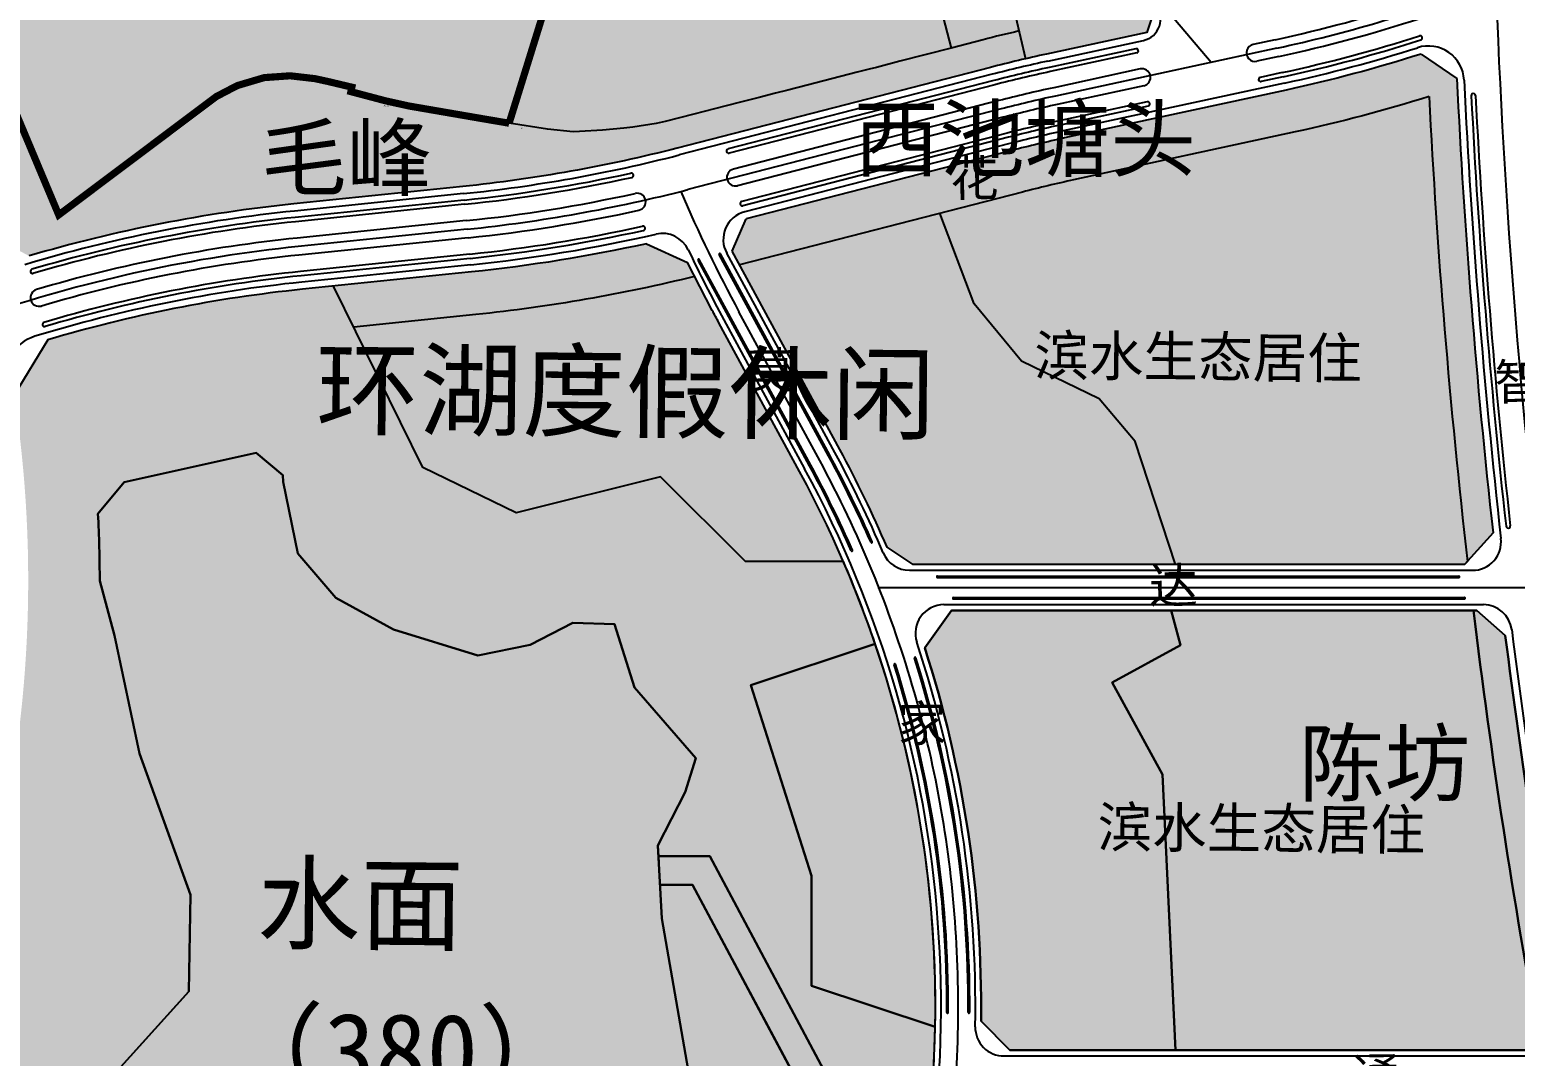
# Model space of a CAD drawing. Extents: x 2442 to 11417, y 1140 to 9206.
# Drawn here: x 3001 to 4040, y 5862 to 6580 of the extents above; entities that cross this region are included whole.
import ezdxf
from ezdxf.enums import TextEntityAlignment as Align

# ---------------------------------------------------------------- set-up
doc = ezdxf.new("R2010")
doc.units = 0
doc.header["$LTSCALE"] = 1000
doc.header["$MEASUREMENT"] = 0
doc.linetypes.add('ACAD_ISO04W100', pattern=[30.5, 24, -3, 0.5, -3])
doc.linetypes.add('DASHDOT', pattern=[25.4, 12.7, -6.35, 0, -6.35])
for name, color, linetype in [('DIM2', 5, 'Continuous'), ('FGX', 212, 'Continuous'), ('RD-中线', 7, 'DASHDOT'), ('RD-侧石线', 5, 'Continuous'), ('RD-红线', 1, 'Continuous'), ('RD-绿线', 3, 'Continuous'), ('YD-A2', 21, 'Continuous'), ('YD-B2', 12, 'Continuous'), ('YD-B4', 12, 'Continuous'), ('YD-E1', 131, 'Continuous'), ('YD-G1', 100, 'Continuous'), ('YD-G2', 94, 'Continuous'), ('YD-R1', 51, 'Continuous'), ('YD-R2', 50, 'Continuous'), ('YD-Rb', 30, 'Continuous'), ('YD-W1', 181, 'Continuous'), ('地形', 253, 'Continuous'), ('路中', 7, 'Continuous'), ('路名', 7, 'Continuous')]:
    doc.layers.add(name, color=color, linetype=linetype)
doc.layers.add('T700', color=10, linetype='Continuous', lineweight=13)
doc.styles.add('HZ', font='', dxfattribs={"width": 0.8})
doc.styles.add('STYLE5', font='simhei.ttf', dxfattribs={"height": 16})
doc.styles.add('黑体', font='simhei.ttf')
doc.styles.get('HZ').set_extended_font_data('SimSun')

msp = doc.modelspace()

# ---------------------------------------------------------------- hatches: boundary and pattern name
at = {"layer": 'YD-A2'}
msp.add_hatch(color=256, dxfattribs=at).paths.add_polyline_path([(3482.916244274256, 6374.881322472793, -0.002409623149422128), (3478.285719323663, 6383.510010927483), (3465.928218292862, 6407.240342995804, -0.03501602178307839), (3312.951516045952, 6380.590053930813), (3227.473424314547, 6371.799725187296), (3275.806850146677, 6273.583245039173), (3341.171411053219, 6241.886542205481), (3442.165511119023, 6267.002757017986), (3501.579867541714, 6207.952654451833), (3569.984515297792, 6207.952654452121, 0.02231960793132621), (3539.383468443146, 6270.864490028383)])
at = {"layer": 'YD-B2'}
msp.add_hatch(color=256, dxfattribs=at).paths.add_polyline_path([(3592.240491589124, 6150.348246428035), (3505.197919647359, 6121.471934331291), (3547.589359757725, 5988.051420940963), (3547.589359758198, 5911.269407144954), (3634.233243481445, 5882.446907925532, 0.0871272323130404)])
at = {"layer": 'YD-B4'}
msp.add_hatch(color=256, dxfattribs=at).paths.add_polyline_path([(3683.512129540837, 6619.258318130693), (3670.639963640126, 6614.505991701801), (3635.42886758199, 6605.457093506885), (3645.316976332302, 6566.980416254544), (3667.859608826609, 6572.786442848727, -0.006127703147961266), (3692.85844544604, 6578.899404982503)])
at = {"layer": 'YD-E1'}
h = msp.add_hatch(color=256, dxfattribs=at)
edge = h.paths.add_edge_path()
edge.add_line((3066.757195341877, 6263.283609039369), (3048.556349989562, 6241.281023938554))
edge.add_arc((2141.215691364288, 6194.774499287199), 908.5317427749276, -0.03213635541987969, 2.934176660121011, ccw=False)
edge.add_line((3049.7472912307, 6194.264917295067), (3060.075266123975, 6156.182844523674))
edge.add_line((3060.075266123975, 6156.182844523674), (3077.605239148252, 6073.570293661799))
edge.add_line((3077.605239148254, 6073.570293661799), (3113.224115224388, 5974.751245825039))
edge.add_line((3113.224115224388, 5974.751245825039), (3112.152125978093, 5907.169561156439))
edge.add_line((3112.152125978093, 5907.169561156439), (3047.293885527371, 5835.445920200626))
edge.add_line((3047.293885527371, 5835.445920200627), (3005.2434594394, 5821.993542907565))
edge.add_line((3005.2434594394, 5821.993542907565), (2994.611068430901, 5756.114236091502))
edge.add_line((2994.611068430901, 5756.114236091503), (2957.928683426855, 5661.014134744483))
edge.add_line((2957.928683426853, 5661.014134744483), (2935.595766852713, 5571.016786159012))
edge.add_line((2935.595766852713, 5571.016786159012), (2954.734301948691, 5499.82462355965))
edge.add_line((2954.734301948693, 5499.82462355965), (2980.300146901951, 5408.4581881648))
edge.add_line((2980.300146901951, 5408.4581881648), (3028.678046375648, 5397.301173455721))
edge.add_line((3028.678046375648, 5397.301173455721), (3046.221510814088, 5372.86210685442))
edge.add_line((3046.221510814088, 5372.86210685442), (3084.498581006001, 5372.330803751451))
edge.add_line((3084.498581006001, 5372.330803751452), (3128.623601173156, 5381.362606046808))
edge.add_line((3128.623601173156, 5381.362606046807), (3158.394527278875, 5478.056441472853))
edge.add_line((3158.394527278873, 5478.056441472853), (3192.418332692916, 5542.873317308629))
edge.add_line((3192.418332692918, 5542.873317308629), (3226.442523579177, 5600.783252810204))
edge.add_line((3226.442523579177, 5600.783252810205), (3220.094620336069, 5698.233739556214))
edge.add_line((3220.094620336069, 5698.233739556214), (3244.549543672496, 5741.26771385071))
edge.add_line((3244.549543672494, 5741.26771385071), (3284.952860787433, 5781.114219986923))
edge.add_line((3284.952860787433, 5781.114219986922), (3334.925830920569, 5781.645523091214))
edge.add_line((3334.925830920569, 5781.645523091214), (3372.139392186171, 5769.957205279417))
edge.add_line((3372.139392186171, 5769.957205279416), (3398.720947912101, 5733.82982086646))
edge.add_line((3398.720947912099, 5733.829820866461), (3436.466070907878, 5732.235911556176))
edge.add_line((3436.466070907878, 5732.235911556176), (3463.047626633332, 5790.146022283318))
edge.add_line((3463.047626633332, 5790.146022283318), (3466.819440649862, 5821.6576233694))
edge.add_line((3466.819440649862, 5821.657623369399), (3442.896464511628, 5958.197964933267))
edge.add_line((3442.896464511628, 5958.197964933267), (3440.238270391794, 6009.201310547111))
edge.add_line((3440.238270391792, 6009.201310547111), (3459.383743930674, 6046.569687235694))
edge.add_line((3459.383743930674, 6046.569687235693), (3466.826379089805, 6070.477450731992))
edge.add_line((3466.826379089805, 6070.477450731992), (3423.764867854834, 6119.887062266163))
edge.add_line((3423.764867854834, 6119.887062266164), (3409.942720995987, 6163.983642768972))
edge.add_line((3409.942720995987, 6163.983642768971), (3380.702971150547, 6165.046248975709))
edge.add_line((3380.702971150547, 6165.04624897571), (3350.932045046375, 6149.638984669381))
edge.add_line((3350.932045046375, 6149.638984669381), (3314.250045508028, 6142.201091686293))
edge.add_line((3314.250045508028, 6142.201091686294), (3255.23975502441, 6160.264696275449))
edge.add_line((3255.23975502441, 6160.264696275448), (3214.836052440594, 6182.578725693612))
edge.add_line((3214.836052440594, 6182.578725693612), (3188.254882184365, 6213.393254302487))
edge.add_line((3188.254882184363, 6213.393254302487), (3178.124757262467, 6263.65782224976))
edge.add_line((3178.124757262467, 6263.65782224976), (3177.928085023646, 6268.150377666695))
edge.add_line((3177.928085023648, 6268.150377666694), (3159.144183585158, 6283.842279471331))
edge.add_line((3159.144183585158, 6283.842279471331), (3066.757195341877, 6263.283609039369))
msp.add_hatch(color=256, dxfattribs=at).paths.add_polyline_path([(3476.567077325728, 6001.804769506524), (3440.623763572066, 6001.804769506395), (3441.666124259384, 5981.804769506049), (3464.565328965113, 5981.804769506019), (3580.185898033586, 5764.949069972006), (3620.384308282959, 5749.421325438771, 0.006497820062278511), (3623.954823968084, 5769.482361248478), (3594.333455686112, 5780.924431632213)])
at = {"layer": 'YD-G1'}
for points in [[(3660.197500796719, 6741.747740754351), (3621.28043027815, 6716.452215587089), (3651.413548795905, 6675.635035656693), (3677.458909763363, 6640.354977127467), (3683.512129540839, 6619.258318130672), (3697.370632273802, 6559.415047922765, -0.003649977608080717), (3712.045010802374, 6562.700661851005), (3782.299942964755, 6577.89314299052), (3787.238823266565, 6592.486280636299)], [(3611.451633703968, 5708.662433981141, 0.01330792072000938), (3620.384308282728, 5749.421325438768), (3580.185898033353, 5764.949069972006), (3464.565328965113, 5981.804769506019), (3441.666124259442, 5981.80476950605), (3442.896464511628, 5958.197964933267), (3466.819440649861, 5821.657623369399), (3463.047626633386, 5790.146022283782), (3436.466070908107, 5732.235911556643), (3398.720947912157, 5733.829820866463), (3372.139392186171, 5769.957205279416), (3334.925830920327, 5781.645523091678), (3284.952860787249, 5781.114219987851), (3244.549543672272, 5741.267713849777), (3220.094620336073, 5698.233739555749), (3226.442523579177, 5600.783252810206), (3192.41833270498, 5542.873317331606), (3158.394527278237, 5478.056441471639), (3128.62360117304, 5381.362606046806), (3084.498581009202, 5372.330803751947), (3046.221510814263, 5372.862106854422), (3028.678046375946, 5397.301173455258), (2980.300146902071, 5408.458188164335), (2954.734301950637, 5499.824623539141), (2935.595766852719, 5571.016786158546), (2957.928683426853, 5661.014134744482), (2994.611068430902, 5756.114236091506), (3005.243459439396, 5821.993542908031), (3047.293885526789, 5835.445920200622), (3112.152125977989, 5907.169561155041), (3113.224115224333, 5974.751245824575), (3077.605239148297, 6073.5702936632), (3060.075266127444, 6156.18284451088), (3049.7472912307, 6194.264917295067, 0.01294370497946412), (3048.556349989558, 6241.28102393862), (3066.757195343151, 6263.283609040313), (3159.144183584276, 6283.842279472254), (3177.928085023765, 6268.150377666697), (3178.124757262463, 6263.65782225023), (3188.254882184421, 6213.393254302488), (3214.836052441475, 6182.57872569269), (3255.239755025927, 6160.264696274997), (3314.250045508674, 6142.201091685833), (3350.932045044334, 6149.638984669826), (3380.702971150669, 6165.046248975245), (3409.94272099587, 6163.98364276897), (3423.764867854705, 6119.88706226756), (3466.826379089918, 6070.477450732457), (3459.383743930674, 6046.569687235693), (3440.238270391739, 6009.201310546646), (3440.62376357207, 6001.804769505929), (3476.567077325675, 6001.804769506059), (3594.333455686288, 5780.924431632214), (3623.954823968035, 5769.482361248473, 0.03621810677270752), (3634.233243481327, 5882.446907925591), (3547.589359758262, 5911.269407144488), (3547.589359757725, 5988.051420940966), (3505.19791964718, 6121.471934331754), (3592.240491588998, 6150.348246428965, 0.01969970908116367), (3569.984515297989, 6207.952654452121), (3501.579867541714, 6207.952654451833), (3442.165511119019, 6267.002757017985), (3341.171411053219, 6241.886542205481), (3275.806850146675, 6273.583245039172), (3213.347124557073, 6400.505231072915), (3191.605254459606, 6398.269357742282, 0.04690604553102048), (3013.494080406406, 6362.864760961769), (2989.925024619526, 6324.270526244373, -0.100477454016636), (2973.237313801161, 5983.07477526868), (2898.080230835802, 5634.212029532719, 0.07885671588347282), (2863.900524211673, 5291.352699381935), (2864.057081062656, 5288.786685466805), (2898.438368019684, 5260.943564630978), (2898.438480864355, 5260.943581506661), (3226.612571571695, 5310.021172753981), (3207.226803857571, 5439.650735462718), (3240.75912399576, 5515.2233634103), (3352.440299266846, 5669.927955056695), (3382.698272126434, 5674.452957078366), (3474.188418792466, 5670.589491153921)]]:
    msp.add_hatch(color=256, dxfattribs=at).paths.add_polyline_path(points)
at = {"layer": 'YD-G2'}
h = msp.add_hatch(color=256, dxfattribs=at)
edge = h.paths.add_edge_path()
edge.add_line((3697.370632273802, 6559.415047922765), (3692.85844544604, 6578.899404982501))
edge.add_arc((3929.748253903432, 5555.970659346827), 1049.999999999408, 103.0387122054541, 104.4430607424017)
edge.add_line((3667.859608826642, 6572.786442848736), (3645.316976331967, 6566.980416254471))
edge.add_line((3645.316976331967, 6566.980416254471), (3609.559408560561, 6557.672436286995))
edge.add_line((3609.559408560561, 6557.672436286995), (3593.125719727617, 6553.394436613496))
edge.add_line((3593.125719727617, 6553.394436613496), (3587.947710727589, 6552.225591613285))
edge.add_line((3587.947710727589, 6552.225591613285), (3579.706617727577, 6550.023726613103))
edge.add_line((3579.706617727577, 6550.023726613103), (3544.648790511645, 6541.028756360824))
edge.add_line((3544.648790511643, 6541.028756360824), (3531.160628615404, 6537.571692244916))
edge.add_line((3531.160628615404, 6537.571692244916), (3522.435594130124, 6535.329972418791))
edge.add_line((3522.435594130124, 6535.329972418791), (3511.12720807181, 6532.416700963697))
edge.add_line((3511.12720807181, 6532.416700963697), (3497.080665870037, 6528.798100082038))
edge.add_line((3497.080665870037, 6528.798100082038), (3479.750559853381, 6524.337490993852))
edge.add_line((3479.750559853381, 6524.337490993852), (3465.347547571249, 6520.637438505789))
edge.add_line((3465.347547571249, 6520.637438505789), (3445.280911571601, 6515.546077505982))
edge.add_line((3445.280911571601, 6515.546077505982), (3439.0161285705, 6514.283294505746))
edge.add_line((3439.016128570498, 6514.283294505746), (3422.810186570725, 6511.730510505682))
edge.add_line((3422.810186570727, 6511.730510505682), (3416.431812570956, 6510.828304505744))
edge.add_line((3416.431812570954, 6510.828304505744), (3401.522730570814, 6509.5126185057))
edge.add_line((3401.522730570814, 6509.5126185057), (3385.504815931235, 6508.537707805465))
edge.add_line((3385.504815931235, 6508.537707805465), (3380.916410570891, 6508.406613505746))
edge.add_line((3380.91641057089, 6508.406613505746), (3363.045919570955, 6510.194587505722))
edge.add_line((3363.045919570955, 6510.194587505722), (3336.166179253381, 6514.385830556974))
edge.add_line((3336.166179253381, 6514.385830556974), (3315.294570348666, 6517.940284044542))
edge.add_line((3315.294570348666, 6517.940284044542), (3286.806336072972, 6522.856461629737))
edge.add_line((3286.806336072972, 6522.856461629737), (3266.155450237517, 6526.40719830059))
edge.add_line((3266.155450237517, 6526.40719830059), (3249.606362594537, 6530.074163470415))
edge.add_line((3249.606362594539, 6530.074163470415), (3225.473480395391, 6536.459375798702))
edge.add_line((3225.473480395391, 6536.459375798702), (3226.146181390272, 6539.589597979561))
edge.add_line((3226.146181390272, 6539.589597979561), (3209.567717672375, 6543.53629550103))
edge.add_line((3209.567717672375, 6543.53629550103), (3200.30458075446, 6545.554186725993))
edge.add_line((3200.304580754462, 6545.554186725993), (3182.870012693922, 6547.552532190457))
edge.add_line((3182.87001269392, 6547.552532190457), (3164.822938186819, 6546.265034244862))
edge.add_line((3164.822938186819, 6546.265034244862), (3146.055686597017, 6540.712362615394))
edge.add_line((3146.055686597019, 6540.712362615394), (3131.304163837691, 6533.02478596568))
edge.add_line((3131.304163837691, 6533.02478596568), (3021.080704089312, 6450.268407021648))
edge.add_line((3021.080704089312, 6450.268407021648), (2965.562963365866, 6582.411915855956))
edge.add_line((2965.562963365866, 6582.411915855956), (2908.849048509093, 6696.5384398466))
edge.add_line((2908.849048509093, 6696.5384398466), (2863.223773654841, 6781.251659055707))
edge.add_line((2863.223773654841, 6781.251659055707), (3400.248813995917, 7046.237573751714))
edge.add_line((3400.248813995917, 7046.237573751714), (3477.251837871318, 6956.691479056452))
edge.add_arc((3536.269131882229, 7006.923032960642), 77.49999999999986, 117.82251640942789, 220.4021955667086, ccw=False)
edge.add_line((3500.097228918003, 7075.463848800157), (3561.84765071835, 7108.052172093434))
edge.add_line((3561.84765071835, 7108.052172093434), (3878.42400479129, 7270.735379996549))
edge.add_line((3878.42400479129, 7270.735379996549), (3967.455656759004, 7309.428304088927))
edge.add_line((3967.455656759003, 7309.428304088927), (3979.192146944108, 7314.411857503028))
edge.add_line((3979.192146944108, 7314.411857503028), (3992.987513983435, 7335.274523424045))
edge.add_line((3992.987513983435, 7335.274523424045), (3992.907128075105, 7440.284627835356))
edge.add_line((3992.907128075105, 7440.284627835356), (3923.838989827485, 7410.956885832454))
edge.add_line((3923.838989827487, 7410.956885832454), (3831.099914191991, 7370.652725068991))
edge.add_line((3831.099914191989, 7370.652725068991), (3510.806241643651, 7206.059250379605))
edge.add_line((3510.806241643653, 7206.059250379605), (3375.539085844393, 7134.673020592435))
edge.add_line((3375.539085844393, 7134.673020592435), (3237.461786935193, 7063.104995649179))
edge.add_line((3237.461786935191, 7063.104995649179), (3143.616326979316, 7017.376367312003))
edge.add_line((3143.616326979316, 7017.376367312003), (3054.865336366916, 6975.428835983951))
edge.add_line((3054.865336366916, 6975.428835983951), (2818.507081464675, 6865.768191956518))
edge.add_line((2818.507081464675, 6865.768191956518), (2778.612970477196, 6847.84059127358))
edge.add_line((2778.612970477194, 6847.84059127358), (2906.44618980154, 6584.003272136689))
edge.add_arc((2141.215691364474, 6194.774499287637), 858.5317427747333, 16.703447588468293, 26.959824334057316, ccw=False)
edge.add_line((2963.521860779474, 6441.532107263261), (3000.296534532923, 6421.532198656534))
edge.add_arc((3290.834034603849, 5433.358144629348), 1029.999999999994, 95.87149834787658, 106.38410080578649, ccw=False)
edge.add_line((3185.467391770268, 6457.954587419371), (3303.744722011954, 6470.117898446447))
edge.add_arc((3199.401056293211, 7484.766802956952), 1019.999999999997, 275.8714983478796, 284.4430607424024)
edge.add_line((3453.807168653675, 6497.002898983119), (3672.847963970933, 6553.418523162966))
edge.add_arc((3929.748253903472, 5555.970659346593), 1029.999999999645, 103.03871220545341, 104.44306074240251, ccw=False)
for points in [[(3979.756291642583, 6533.048484056641, 0.0161832753341054), (4006.652371930508, 6207.989899725832), (4024.512013926826, 6227.958256093993, -0.01587712941968943), (3999.160470249053, 6545.680854391505), (3974.297001724752, 6562.786259604358, -0.02377770353708603), (3879.691911926777, 6537.567084957173), (3724.726753118974, 6504.056195685685, 0.00977789944834005), (3687.813029403889, 6495.314764105678), (3502.003855754605, 6447.458197046637), (3492.177896497438, 6424.89284013355), (3497.390455655717, 6415.290917946752), (3695.295562120386, 6466.26288457704, -0.009777899448337048), (3731.067624277275, 6474.733962603025), (3886.032783084585, 6508.244851874408, 0.02287755017441172)], [(3465.928218292864, 6407.240342995804), (3460.897226621804, 6416.901447024005), (3432.170535226896, 6430.149161497764, -0.02869657467195542), (3309.882584701316, 6410.432668769361), (3213.347124557073, 6400.505231072915), (3227.473424314547, 6371.799725187295), (3312.951516045961, 6380.590053930814, 0.03501602178307642)], [(4033.055087664361, 6156.243970379937), (4013.213038082769, 6173.735371491897), (4010.725087168044, 6173.735371492531, 0.01525743528537873), (4057.371631079042, 5869.775489394563), (4074.046485177383, 5889.747904918443, -0.01343022104896092)]]:
    msp.add_hatch(color=256, dxfattribs=at).paths.add_polyline_path(points)
at = {"layer": 'YD-R1'}
for points in [[(3979.756291642583, 6533.048484056641, -0.02287755017429371), (3886.032783085077, 6508.244851874513), (3731.067624277275, 6474.733962603025, 0.009777899448340921), (3695.295562120371, 6466.262884577036), (3637.497517954624, 6451.376558341496), (3661.517124658239, 6388.103151283232), (3694.538710778892, 6347.934911582834), (3749.014168918577, 6321.656546219794), (3774.12094902677, 6291.887392106591), (3802.424969323305, 6205.735371491268), (4004.635928194517, 6205.735371492571), (4006.652371930508, 6207.989899725832, -0.0161832753341054)], [(4010.725087167921, 6173.735371493462), (3799.265394928399, 6173.735371491419), (3805.771938234077, 6149.274480241208), (3758.062645916829, 6123.245001382758), (3793.230269196491, 6058.841250047194), (3802.241258207116, 5866.177568717951), (4054.367747935761, 5866.177568718351), (4057.371631079101, 5869.775489394564, -0.01525743528542571)]]:
    msp.add_hatch(color=256, dxfattribs=at).paths.add_polyline_path(points)
at = {"layer": 'YD-R2'}
for points in [[(3694.538710778888, 6347.934911582832), (3661.517124658239, 6388.10315128323), (3637.497517954624, 6451.376558341496), (3497.390455655721, 6415.290917946751), (3567.506671306292, 6286.131626653119, -0.02324905831980143), (3600.554886324777, 6217.866574115614), (3618.941893364739, 6205.735371490086), (3802.424969323305, 6205.735371491268), (3774.120949026768, 6291.887392106592), (3749.014168918571, 6321.656546219798)], [(3758.062645917125, 6123.245001382295), (3805.771938234073, 6149.274480241674), (3799.26539492858, 6173.735371490955), (3645.717592795101, 6173.735371490101), (3626.876877656663, 6147.589062153544, -0.08145462978259502), (3666.29888142378, 5886.432163752545), (3686.488699639982, 5866.17756871751), (3802.241258206994, 5866.177568718415), (3793.230269196602, 6058.841250047661)]]:
    msp.add_hatch(color=256, dxfattribs=at).paths.add_polyline_path(points)
at = {"layer": 'YD-Rb'}
msp.add_hatch(color=256, dxfattribs=at).paths.add_polyline_path([(3651.413548795905, 6675.635035656693), (3621.28043027815, 6716.452215587089), (3660.197500796723, 6741.747740754352), (3638.601725542847, 6767.120720853325), (3580.962272999985, 6753.295462000648), (3559.237008834829, 6750.156238690016), (3494.329523318098, 6733.500525329728), (3429.422101870703, 6716.844571692869), (3413.788304386311, 6712.832812949083), (3410.35738423845, 6673.683883997613), (3383.334410703275, 6666.228395168204), (3336.166179253321, 6514.38583055699), (3363.045919570961, 6510.194587505722), (3380.916410570899, 6508.406613505745), (3385.504815931265, 6508.537707805467), (3401.522730570787, 6509.512618505693), (3416.431812570952, 6510.828304505741), (3422.810186570699, 6511.730510505666), (3439.016128570463, 6514.283294505741), (3445.280911571641, 6515.546077505985), (3465.347547571237, 6520.637438505758), (3479.750559853381, 6524.337490993852), (3497.080665870037, 6528.798100082038), (3511.12720807181, 6532.416700963697), (3522.435594130124, 6535.329972418791), (3531.160628615404, 6537.571692244916), (3544.648790511643, 6541.028756360824), (3579.70661772765, 6550.023726613097), (3587.947710727562, 6552.225591613278), (3593.125719727605, 6553.394436613485), (3609.559408560561, 6557.672436286995), (3645.316976332304, 6566.980416254543), (3635.42886758199, 6605.457093506884), (3670.639963640129, 6614.505991701802), (3683.512129540837, 6619.258318130692), (3677.458909763362, 6640.354977127466)])
at = {"layer": 'YD-W1'}
msp.add_hatch(color=256, dxfattribs=at).paths.add_polyline_path([(3477.251837871308, 6956.691479056304), (3400.248813995915, 7046.237573751712), (2863.223773654841, 6781.251659055705), (2908.849048509112, 6696.538439846574), (2965.562963365865, 6582.411915855965), (3021.080704089312, 6450.268407021649), (3131.304163837689, 6533.024785965682), (3146.055686597012, 6540.71236261539), (3164.822938186815, 6546.265034244863), (3182.870012693924, 6547.552532190458), (3200.304580754466, 6545.554186725989), (3209.56771767226, 6543.53629550104), (3226.146181390272, 6539.589597979561), (3225.473480395391, 6536.459375798703), (3249.606362594535, 6530.074163470415), (3266.1554502375, 6526.407198300588), (3286.806336072972, 6522.856461629737), (3315.294570348822, 6517.94028404439), (3336.166179253321, 6514.385830556993), (3383.334410703275, 6666.228395168205), (3410.35738423845, 6673.683883997613), (3413.788304386311, 6712.832812949083), (3429.422101870703, 6716.844571692869), (3494.329523318098, 6733.500525329728), (3559.237008834834, 6750.156238690019), (3580.96227299999, 6753.295462000652), (3638.601725542847, 6767.120720853325)])

# ---------------------------------------------------------------- linework, layer by layer
at = {"color": 1, "linetype": 'Continuous', "const_width": 5, "flags": 128}
for points in [[(2863.223773654841, 6781.251659055706), (3400.248813995917, 7046.237573751714), (3431.975158000074, 7008.927962000016), (3464.344747000083, 6971.052720000036), (3482.830488000065, 6949.450674999971), (3513.871153000044, 6913.550698000006), (3536.267567000061, 6887.565820000134), (3581.875608000031, 6833.526924999896), (3621.838300000061, 6786.418738000095), (3638.321192999952, 6767.05343300011), (3580.962272999983, 6753.295462000649), (3559.23700883484, 6750.156238690019), (3494.329523318098, 6733.500525329728), (3429.422101870703, 6716.844571692869), (3413.788304386311, 6712.832812949084), (3410.35738423845, 6673.683883997612), (3383.334410703275, 6666.228395168204), (3336.151513026736, 6514.338617477566)], [(3336.166179253429, 6514.385830556974), (3315.294570348866, 6517.940284044482), (3286.806336072972, 6522.856461629737), (3266.155450237507, 6526.407198300585), (3249.606362594524, 6530.074163470417), (3225.473480395391, 6536.459375798702), (3226.146181390272, 6539.58959797956), (3209.567717672326, 6543.53629550105), (3200.304580754484, 6545.554186725989), (3182.870012693922, 6547.552532190457), (3164.822938186815, 6546.265034244861), (3146.055686597014, 6540.712362615392), (3131.304163837689, 6533.024785965681), (3021.080704089312, 6450.268407021649), (2965.562963365868, 6582.411915855948)]]:
    msp.add_lwpolyline(points, dxfattribs=at)
at = {"layer": 'FGX'}
for points in [[(3336.166179253429, 6514.385830556974), (3315.294570348866, 6517.940284044482), (3286.806336072972, 6522.856461629737), (3266.155450237507, 6526.407198300585), (3249.606362594524, 6530.074163470417), (3225.473480395391, 6536.459375798702), (3226.146181390272, 6539.58959797956), (3209.567717672326, 6543.53629550105), (3200.304580754484, 6545.554186725989), (3182.870012693922, 6547.552532190457), (3164.822938186815, 6546.265034244861), (3146.055686597014, 6540.712362615392), (3131.304163837689, 6533.024785965681), (3021.080704089312, 6450.268407021649), (2965.562963365868, 6582.411915855948), (2908.849048509088, 6696.538439846598), (2863.223773654841, 6781.251659055706), (3400.248813995917, 7046.237573751714), (3477.251837871318, 6956.691479056452)], [(3638.601725542845, 6767.120720853325), (3580.962272999983, 6753.295462000649), (3559.23700883484, 6750.156238690019), (3494.329523318098, 6733.500525329728), (3429.422101870703, 6716.844571692869), (3413.788304386311, 6712.832812949084), (3410.35738423845, 6673.683883997612), (3383.334410703275, 6666.228395168204), (3336.166179253321, 6514.385830556991)], [(3683.512129540837, 6619.258318130693), (3697.370632273802, 6559.415047922765)], [(3635.42886758199, 6605.457093506886), (3645.316976332302, 6566.980416254543), (3609.559408560561, 6557.672436286995), (3593.12571972759, 6553.394436613491), (3587.947710727565, 6552.22559161328), (3579.706617727634, 6550.023726613095), (3544.648790511643, 6541.028756360824), (3531.160628615404, 6537.571692244916), (3522.435594130124, 6535.329972418791), (3511.12720807181, 6532.416700963697), (3497.080665870037, 6528.798100082038), (3479.750559853381, 6524.337490993852), (3465.347547571107, 6520.637438505722), (3445.280911571628, 6515.546077505986), (3439.016128570473, 6514.28329450574), (3422.810186570734, 6511.730510505682), (3416.431812570945, 6510.828304505741), (3401.522730570801, 6509.512618505696), (3385.504815931248, 6508.537707805468), (3380.916410570897, 6508.406613505746), (3363.045919570946, 6510.194587505723), (3336.166179253429, 6514.385830556974)], [(3466.819440649862, 5821.657623369399), (3442.896464511628, 5958.197964933267), (3442.896464511628, 5958.197964933267), (3440.238270391792, 6009.201310547111), (3440.238270391792, 6009.201310547111), (3459.383743930674, 6046.569687235693), (3459.383743930674, 6046.569687235693), (3466.826379089805, 6070.477450731992), (3466.826379089805, 6070.477450731992), (3423.764867854834, 6119.887062266164), (3423.764867854834, 6119.887062266164), (3409.942720995987, 6163.983642768971), (3409.942720995987, 6163.983642768971), (3380.702971150547, 6165.04624897571), (3380.702971150547, 6165.04624897571), (3350.932045046375, 6149.638984669381), (3350.932045046375, 6149.638984669381), (3314.250045508028, 6142.201091686294), (3314.250045508028, 6142.201091686294), (3255.23975502441, 6160.264696275448), (3255.23975502441, 6160.264696275448), (3214.836052440594, 6182.578725693612), (3214.836052440594, 6182.578725693612), (3188.254882184363, 6213.393254302487), (3188.254882184363, 6213.393254302487), (3178.124757262467, 6263.65782224976), (3178.124757262467, 6263.65782224976), (3177.928085023648, 6268.150377666694), (3177.928085023648, 6268.150377666694), (3159.144183585158, 6283.842279471331), (3159.144183585158, 6283.842279471331), (3066.757195341877, 6263.283609039369)], [(3580.185898033353, 5764.949069972005), (3464.565328965113, 5981.804769506019), (3464.565328965113, 5981.804769506019), (3441.666124259442, 5981.80476950605), (3441.666124259442, 5981.80476950605), (3442.896464511628, 5958.197964933267), (3442.896464511628, 5958.197964933267), (3466.819440649862, 5821.657623369399)]]:
    msp.add_lwpolyline(points, dxfattribs=at)
for points in [[(3692.85844544604, 6578.899404982503, 0.006127703147961366), (3667.859608826609, 6572.786442848727), (3645.316976332302, 6566.980416254543)], [(3979.756291642583, 6533.048484056641, -0.02287755017441172), (3886.032783084585, 6508.244851874408), (3731.067624277275, 6474.733962603025, 0.00977789944833705), (3695.295562120386, 6466.26288457704), (3497.390455655719, 6415.290917946751)], [(3979.756291642583, 6533.048484056641, 0.01618327533411594), (4006.652371930533, 6207.989899725621), (4006.652371930475, 6207.98989972562), (4004.635928194575, 6205.735371492571), (4004.635928194575, 6205.735371492571), (3802.424969323603, 6205.73537149036), (3802.424969323603, 6205.73537149036), (3774.120949026768, 6291.887392106592), (3774.120949026768, 6291.887392106592), (3749.014168918529, 6321.656546219846), (3749.014168918471, 6321.656546219845), (3694.538710778168, 6347.93491158318), (3694.538710778221, 6347.934911583646), (3661.51712465856, 6388.103151282842), (3661.517124658563, 6388.103151282377), (3637.497517954624, 6451.376558341495)], [(3465.928218292862, 6407.240342995804, -0.03501602178307632), (3312.951516045961, 6380.590053930814), (3227.473424314547, 6371.799725187296)], [(3623.954823968026, 5769.482361248477, 0.0362181067726882), (3634.233243481503, 5882.446907925532), (3634.233243481503, 5882.446907925532), (3547.589359758262, 5911.269407144489), (3547.589359758262, 5911.269407144489), (3547.589359757725, 5988.051420940963), (3547.589359757725, 5988.051420940963), (3505.197919647178, 6121.471934331755), (3505.197919647178, 6121.471934331755), (3592.240491588998, 6150.348246428965), (3592.240491588998, 6150.348246428965, 0.01969970908116372), (3569.984515297987, 6207.952654452121), (3569.984515297987, 6207.952654452121), (3501.579867541712, 6207.952654451834), (3501.579867541712, 6207.952654451834), (3442.165511119023, 6267.002757017985), (3442.165511119023, 6267.002757017985), (3341.171411053219, 6241.886542205481), (3341.171411053219, 6241.886542205481), (3275.806850146675, 6273.583245039173), (3275.806850146675, 6273.583245039173), (3213.347124557073, 6400.505231072914)], [(3047.293885526789, 5835.445920200622), (3112.152125977991, 5907.169561155041), (3112.152125977991, 5907.169561155041), (3113.224115224333, 5974.751245824573), (3113.224115224333, 5974.751245824573), (3077.605239148299, 6073.570293663196), (3077.605239148299, 6073.570293663196), (3060.07526612394, 6156.1828445274), (3060.07526612394, 6156.1828445274), (3049.747291230684, 6194.26491729693), (3049.747291230684, 6194.26491729693, 0.01294370497893329), (3048.556349989503, 6241.281023938554), (3048.556349989503, 6241.281023938554), (3066.757195343149, 6263.283609040313), (3066.757195343149, 6263.283609040313), (3159.144183584278, 6283.842279472254), (3159.144183584278, 6283.842279472254), (3177.928085023765, 6268.150377666696), (3177.928085023765, 6268.150377666696), (3178.124757262463, 6263.657822250226), (3178.124757262463, 6263.657822250226), (3188.254882184421, 6213.393254302488), (3188.254882184421, 6213.393254302488), (3214.836052441475, 6182.578725692689), (3214.836052441475, 6182.578725692689), (3255.239755025927, 6160.264696274997), (3255.239755025927, 6160.264696274997), (3314.250045508672, 6142.201091685833), (3314.250045508672, 6142.201091685833), (3350.932045044334, 6149.638984669828), (3350.932045044334, 6149.638984669828), (3380.702971150669, 6165.046248975245), (3380.702971150669, 6165.046248975245), (3409.94272099587, 6163.98364276897), (3409.94272099587, 6163.98364276897), (3423.764867854705, 6119.88706226756), (3423.764867854705, 6119.88706226756), (3466.826379089918, 6070.477450732458), (3466.826379089918, 6070.477450732458), (3459.383743930674, 6046.569687235693), (3459.383743930674, 6046.569687235693), (3440.238270391739, 6009.201310546645), (3440.238270391739, 6009.201310546645), (3440.62376357207, 6001.804769505929), (3440.62376357207, 6001.804769505929), (3476.567077325675, 6001.804769506059), (3476.567077325675, 6001.804769506059), (3594.333455686286, 5780.924431632214)], [(3066.757195341877, 6263.283609039369), (3048.556349989562, 6241.281023938554), (3048.556349989562, 6241.281023938554, -0.01294370497944607), (3049.7472912307, 6194.264917295067), (3049.7472912307, 6194.264917295067), (3060.075266123975, 6156.182844523674), (3060.075266123975, 6156.182844523674), (3077.605239148254, 6073.570293661799), (3077.605239148254, 6073.570293661799), (3113.224115224388, 5974.751245825039), (3113.224115224388, 5974.751245825039), (3112.152125978093, 5907.169561156439), (3112.152125978093, 5907.169561156439), (3047.293885527371, 5835.445920200627)]]:
    msp.add_lwpolyline(points, format="xyb", dxfattribs=at)
for points in [[(3758.062645917125, 6123.245001382295), (3805.771938234073, 6149.274480241674), (3799.26539492858, 6173.735371490955), (3645.717592795101, 6173.735371490101), (3626.876877656663, 6147.589062153544, -0.08145462978259502), (3666.29888142378, 5886.432163752545), (3686.488699639982, 5866.17756871751), (3802.241258206994, 5866.177568718415), (3793.230269196602, 6058.841250047661), (3758.062645917125, 6123.245001382295)], [(4010.725087167921, 6173.735371493462), (3799.265394928399, 6173.735371491419), (3805.771938234077, 6149.274480241208), (3758.062645916829, 6123.245001382758), (3793.230269196491, 6058.841250047194), (3802.241258207116, 5866.177568717951), (4054.367747935761, 5866.177568718351), (4057.371631079101, 5869.775489394564, -0.01525743528542571), (4010.725087167921, 6173.735371493462)], [(4033.055087664361, 6156.243970379937), (4013.213038082769, 6173.735371491897), (4010.725087168044, 6173.735371492531, 0.01525743528537873), (4057.371631079042, 5869.775489394563), (4074.046485177383, 5889.747904918443, -0.01343022104896092), (4033.055087664361, 6156.243970379937)], [(3592.240491589124, 6150.348246428035), (3505.197919647359, 6121.471934331291), (3547.589359757725, 5988.051420940963), (3547.589359758198, 5911.269407144954), (3634.233243481445, 5882.446907925532, 0.0871272323130404), (3592.240491589124, 6150.348246428035)], [(3476.567077325728, 6001.804769506524), (3440.623763572066, 6001.804769506395), (3441.666124259384, 5981.804769506049), (3464.565328965113, 5981.804769506019), (3580.185898033586, 5764.949069972006), (3620.384308282959, 5749.421325438771, 0.006497820062278511), (3623.954823968084, 5769.482361248478), (3594.333455686112, 5780.924431632213), (3476.567077325728, 6001.804769506524)]]:
    msp.add_lwpolyline(points, format="xyb", close=True, dxfattribs=at)
at = {"layer": 'RD-中线'}
for points in [[(4144.812187208363, 3111.533819686681), (4196.496639344776, 3414.620693076043, 0.09610788171275121), (4180.830149113908, 4103.895452582926), (4151.67458734235, 4237.822916563206, -0.09651423076798844), (4134.991376803147, 4998.803108492839), (4161.256731532836, 5151.344939767523, 0.09115950292658971), (4155.901769830074, 5625.053671814245), (4116.172871819057, 5828.210750753255, -0.0481258101556819), (4023.410994879985, 6782.08241510898), (4022.883254925739, 7471.482197197382)], [(6377.874938791787, 7016.57200000093), (5727.945420785974, 7043.806720157228, 0.1379512792576534), (4147.077328709773, 6669.832112719373, -0.07350594465823158), (3873.351040768013, 6566.889318039734), (3718.385881960674, 6533.378428768345, 0.009777899448337195), (3680.330496687417, 6524.366643634324), (3461.289701370159, 6467.951019454476, -0.03741794478797261), (3306.813653356623, 6440.275283607903), (3188.536323114937, 6428.111972580827, 0.05498476638893671), (2974.184855312193, 6381.900867575398), (2959.693708951652, 6377.063331541385)], [(3506.088540911709, 3331.542978097759), (3609.156021530518, 4350.80750053731, 0.06907172312583656), (3578.519186125182, 5175.163434759743, -0.1115397572541346), (3599.262702654321, 5615.35146548033), (3602.16558569458, 5623.331290456298, 0.2147753296123023), (3553.445069890651, 6278.498058311632), (3496.9778456893, 6382.514890815672, -0.02338428064754067), (3456.265024745328, 6466.670097476072, -0.01472340637238812)], [(3594.218770309464, 6189.735371490329), (4513.735857376909, 6189.735371496781), (4513.735857388205, 4600.142001365505, 0.05491766847361026), (4517.333265829096, 4567.48804012511), (4711.380289646742, 3697.48678786954), (4684.736338381152, 3395.734408289458)]]:
    msp.add_lwpolyline(points, format="xyb", dxfattribs=at)
at = {"layer": 'RD-侧石线'}
for p, q in [((3674.095052757013, 6548.576543241526), (3455.054257439755, 6492.160919061678)), ((3878.635100066585, 6542.454123804181), (3723.669941259257, 6508.943234532795)), ((3686.56594061782, 6500.156744027122), (3500.997203482144, 6452.36210322237)), ((3304.2562105694, 6465.144129306689), (3185.978880327713, 6452.980818279613)), ((3563.991270952398, 6284.223234567631), (3488.408556858198, 6423.4522231071)), ((3309.371096143848, 6415.406437909116), (3191.093765902162, 6403.24312688204)), ((3486.43164462797, 6376.789714558745), (3542.89886882891, 6272.772882055167)), ((3616.298265279402, 6201.735371490337), (4010.11654849066, 6201.73537149311)), ((3640.394733802152, 6177.735371489996), (4017.748283160949, 6177.73537149285))]:
    msp.add_line(p, q, dxfattribs=at)
at = {"layer": 'RD-侧石线', "linetype": 'ByBlock'}
msp.add_line((3682.427587561056, 5862.177568716247), (4060.177504724656, 5862.177568718977), dxfattribs=at)
at = {"layer": 'RD-侧石线'}
msp.add_lwpolyline([(3713.101822662091, 6557.813623003894), (3780.023008099366, 6572.285188434204, 0.5669253101351686), (3788.275274586844, 6596.668541215054), (3479.917135020198, 6958.960000845674, -0.4800840533197012), (3501.730798729288, 7072.368457117082), (3563.464346933961, 7104.947875496423), (3879.92295788722, 7267.570577211482), (3968.8371801459, 7306.21246665812), (3988.855352428251, 7314.712591418444, 0.3011409230425253), (3997.992677717237, 7328.530923643444), (3997.891371203925, 7460.870132987529)], format="xyb", dxfattribs=at)
for centre, radius, start, end in [((3979.248213922161, 6543.374322686832), 25, 2.758174096282403, 107.5869000358325), ((3929.748253903483, 5555.970659346537), 1024.999999999702, 102.2022026711795, 104.4430607423451), ((3661.988668825141, 7544.29708746183), 1024.999999999997, 282.2022026711795, 287.5869000358325), ((9013.409532810783, 6785.902290989457), 5015.00000000034, 182.7581740962824, 186.433447296667), ((3929.748253903628, 5555.970659345945), 975.0000000003115, 102.2022026711795, 104.4430607423451), ((3199.401056293211, 7484.76680295695), 1024.999999999995, 275.87149834783, 284.4430607423451), ((3290.834034603853, 5433.358144629347), 1024.999999999995, 95.87149834782998, 106.635363957734), ((3505.985558626466, 6432.994183536609), 20, 104.4430607423451, 208.496040119565), ((3199.401056293214, 7484.76680295695), 1074.999999999994, 275.87149834783, 282.8763580670802), ((3443.419486779723, 6417.30251522509), 20, 25.37845025325914, 102.8763580670802), ((4375.827936255837, 6859.612913306712), 1012.000002376731, 205.3784502532592, 208.4960401225012), ((3290.834034603857, 5433.358144629339), 975.0000000000042, 95.87149834782998, 107.0802419510008), ((3013.277414394481, 6336.678310781936), 30, 107.0802419510008, 189.2422899979312), ((2850.364999107664, 5896.819641226103), 812.0000000007232, 22.98709034907884, 28.4960401225012), ((2850.364999108406, 5896.819641227507), 787.9999999992864, 340.0097373530002, 28.4960401225012), ((4010.116548490549, 6221.735371492748), 20, 270.0000000005211, 6.433447296666996), ((3616.298265279058, 6221.735371489974), 20, 202.9869353415017, 270.0000000005211), ((3640.394733802321, 6157.735371490359), 19.99999999995805, 90.0000000005211, 198.2763561959163), ((4017.748283161118, 6157.735371493213), 20, 7.16689996063829, 90.0000000005211), ((9013.409532810725, 6785.902290989457), 5015.000000000033, 187.1668999606383, 190.3399692465277), ((2850.364999107296, 5896.819641227963), 812.0000000003184, 358.9916198770464, 18.27635619591637)]:
    msp.add_arc(centre, radius, start, end, dxfattribs=at)
at = {"layer": 'RD-侧石线', "linetype": 'ByBlock'}
msp.add_arc((3682.236148813259, 5882.177568716673), 20, 178.9916198770464, 270.5484399892542, dxfattribs=at)
at = {"layer": 'RD-红线'}
for points in [[(3787.238823266565, 6592.486280636298), (3782.299942964755, 6577.89314299052), (3712.045010802374, 6562.700661851005, 0.009777899448337122), (3672.847963970933, 6553.418523162966), (3453.807168653675, 6497.002898983119, -0.03741794478797261), (3303.744722011954, 6470.117898446447), (3185.467391770268, 6457.954587419371, 0.04590207934013201), (3000.296534532923, 6421.532198656534)], [(3974.297001724752, 6562.786259604358, -0.02377770353720432), (3879.6919119263, 6537.567084957071), (3724.726753118974, 6504.056195685685, 0.009777899448337148), (3687.8130294039, 6495.314764105681), (3502.003855754605, 6447.458197046637)], [(3999.160470249053, 6545.680854391505, 0.01587712941968943), (4024.512013926826, 6227.958256093993), (4004.635928194517, 6205.735371492571), (3618.941893364738, 6205.735371490088), (3600.554886324777, 6217.866574115614, 0.02324905831980143), (3567.506671306292, 6286.131626653119), (3492.177896497438, 6424.892840133551)], [(3432.170535226891, 6430.149161497766, -0.02869657467195975), (3309.882584701292, 6410.432668769358), (3191.605254459606, 6398.269357742282, 0.04690604553102048), (3013.494080406406, 6362.864760961769, 0.04690604553102048)], [(3547.661742431279, 5378.848123112156, -0.06028169796646715), (3584.009621343626, 5620.22452321555), (3587.129573963015, 5628.801057472497, 0.2147753296123024), (3539.383468475015, 6270.864489969679), (3482.916244274256, 6374.881322472793, -0.002409623149417573), (3478.28571932367, 6383.510010927466), (3460.897226621804, 6416.901447024005)]]:
    msp.add_lwpolyline(points, format="xyb", dxfattribs=at)
for points in [[(3974.297001724752, 6562.786259604358), (3999.160470249053, 6545.680854391505)], [(3492.177896497438, 6424.892840133551), (3502.003855754605, 6447.458197046637)], [(3432.170535226896, 6430.149161497764), (3460.897226621804, 6416.901447024005)], [(3013.494080406406, 6362.86476096177), (2989.925024619526, 6324.270526244373)]]:
    msp.add_lwpolyline(points, dxfattribs=at)
msp.add_lwpolyline([(4054.36774793599, 5866.177568718818), (3686.488699640107, 5866.177568716579), (3666.29888142378, 5886.432163752545, 0.08145462978259502), (3626.876877656663, 6147.589062153544), (3645.71759279481, 6173.735371490097), (4013.213038081945, 6173.73537149282), (4033.055087664361, 6156.243970379937, 0.01343022104896092), (4074.046485177383, 5889.747904918443)], format="xyb", close=True, dxfattribs=at)
at = {"layer": 'RD-绿线'}
for p, q in [((3872.082866536357, 6572.753764656266), (3856.696099942379, 6569.426408781282)), ((3774.554447075507, 6566.49860866058), (3714.052953335835, 6553.415288041496)), ((3775.188534191337, 6563.566385352314), (3714.687040451667, 6550.48306473323)), ((3874.619214999671, 6561.024871423201), (3859.232448405699, 6557.697515548218)), ((3777.619201468686, 6552.326196003961), (3717.117707729014, 6539.242875384877)), ((3877.049882277013, 6549.784682074847), (3861.663115683048, 6546.457326199865)), ((3675.217432664485, 6544.21876131223), (3489.40825901519, 6496.362194253185)), ((3675.965685936135, 6541.313573359365), (3490.156512286838, 6493.457006300321)), ((3780.155549932006, 6540.597302770897), (3719.654056192334, 6527.513982151812)), ((3877.683969392843, 6546.852458766581), (3862.297202798878, 6543.525102891598)), ((3678.83399014412, 6530.177019540052), (3493.024816494824, 6482.320452481008)), ((3782.586217209353, 6529.357113422544), (3722.084723469681, 6516.273792803459)), ((3681.827003230714, 6518.556267728595), (3496.017829581418, 6470.699700669551)), ((3783.220304325183, 6526.424890114278), (3722.718810585513, 6513.341569495194)), ((3684.695307438698, 6507.419713909282), (3498.886133789403, 6459.563146850238)), ((3685.443560710348, 6504.514525956418), (3499.634387061051, 6456.657958897374)), ((3304.7165502711, 6460.667737080908), (3186.439220029413, 6448.504426053832)), ((3305.023443405567, 6457.683475597054), (3186.746113163881, 6445.520164569977)), ((3306.199867087689, 6446.243806575611), (3187.922536846003, 6434.080495548536)), ((3307.427439625557, 6434.306760640194), (3189.150109383871, 6422.143449613118)), ((3308.603863307681, 6422.867091618751), (3190.326533065994, 6410.703780591676)), ((3560.475870597802, 6282.314842479513), (3484.063367113587, 6423.072364892266)), ((3308.910756442147, 6419.882830134897), (3190.63342620046, 6407.719519107822)), ((3546.414269182245, 6274.681274137521), (3468.315965539045, 6418.544165997197)), ((3547.293119270687, 6275.158372159011), (3469.19481562751, 6419.021264018644)), ((3559.59702050936, 6281.837744458022), (3483.184517025122, 6422.595266870819)), ((3635.794859391572, 6197.735371487709), (4000.560710899928, 6197.735371491631)), ((3635.794859391588, 6196.735371487424), (4000.560710899945, 6196.735371491346)), ((3646.97324069708, 6182.735371488264), (4004.577595941215, 6182.735371491982)), ((3646.973240697096, 6181.73537148798), (4004.577595941233, 6181.735371491697))]:
    msp.add_line(p, q, dxfattribs=at)
for points in [[(4009.267492222707, 6533.567815270821, 0.01507161659784411), (4033.559025610035, 6232.549622304581)], [(4012.263685441492, 6533.718898681157, 0.01507161659784153), (4036.54067445187, 6232.880938142598, 0.01507161659784153)]]:
    msp.add_lwpolyline(points, format="xyb", dxfattribs=at)
for centre, radius, start, end in [((3661.988668825137, 7544.297087461833), 994.0000000000018, 282.2022026711795, 288.0344891784335), ((3661.988668825139, 7544.297087461837), 1006.000000000005, 282.2022026711795, 288.0344891784335), ((3857.964274174039, 6563.561962164749), 5.999999999999812, 102.2022026711795, 282.2022026711795), ((3661.988668825139, 7544.297087461833), 1017.500000000001, 282.2022026711795, 287.800324962926), ((3661.988668825134, 7544.297087461831), 1020.500000000001, 282.2022026711795, 287.800324962926), ((3973.497687347073, 6574.079003019215), 1.499999999999877, 287.800324962926, 107.800324962926), ((3774.871490633421, 6565.032497006447), 1.500000000000319, 282.2022026711795, 102.2022026711795), ((3929.748253903497, 5555.970659346467), 1020.499999999774, 102.2022026711795, 104.4430607423451), ((3929.748253903512, 5555.97065934643), 1017.499999999813, 102.2022026711795, 104.4430607423451), ((3778.887375700346, 6546.461749387428), 5.999999999999992, 282.2022026711795, 102.2022026711795), ((3929.74825390355, 5555.970659346305), 1005.999999999943, 102.2022026711795, 104.4430607423451), ((3861.980159240964, 6544.991214545731), 1.500000000000223, 102.2022026711795, 282.2022026711795), ((3929.748253903563, 5555.97065934618), 994.0000000000675, 102.2022026711795, 104.4430607423451), ((3782.903260767269, 6527.891001768411), 1.499999999999923, 282.2022026711795, 102.2022026711795), ((4010.765588832102, 6533.643356975757), 1.500000000107079, 2.886701679125274, 182.8867016791253), ((3929.748253903603, 5555.970659346043), 982.5000000002095, 102.2022026711795, 104.4430607423451), ((3929.748253903619, 5555.970659346007), 979.5000000002489, 102.2022026711795, 104.4430607423451), ((3489.782385651015, 6494.909600276753), 1.49999999999997, 104.4430607423451, 284.4430607424591), ((3199.401056293213, 7484.766802956953), 1029.499999999997, 275.87149834783, 282.4464643911125), ((3199.401056293214, 7484.766802956953), 1032.499999999997, 275.87149834783, 282.4464643911125), ((3421.609697756754, 6477.997554489897), 1.499999999999877, 282.4464643911125, 102.4464643911125), ((3494.52132303812, 6476.51007657528), 6.000000000000052, 104.4430607423451, 284.4430607423451), ((3199.401056293213, 7484.766802956952), 1043.999999999997, 275.87149834783, 282.4464643911125), ((3425.704716367622, 6459.444095982744), 6.000000000000209, 282.4464643911125, 102.4464643911125), ((3499.260260425228, 6458.110552873806), 1.500000000000027, 104.4430607424591, 284.4430607423451), ((3290.834034603849, 5433.358144629351), 1020.499999999991, 95.87149834782998, 106.4186509254583), ((3290.834034603853, 5433.358144629349), 1017.499999999993, 95.87149834782998, 106.429695812734), ((3199.401056293211, 7484.766802956949), 1055.999999999993, 275.87149834783, 282.4464643911125), ((3290.834034603853, 5433.358144629345), 1005.999999999998, 95.87149834782998, 106.4726461282126), ((3199.401056293211, 7484.766802956948), 1067.499999999993, 275.87149834783, 282.4464643911125), ((3199.401056293209, 7484.76680295695), 1070.499999999995, 275.87149834783, 282.4464643911125), ((3429.799734978493, 6440.890637475592), 1.499999999999877, 282.4464643911125, 102.4464643911125), ((3483.623942069356, 6422.833815881542), 0.5000000000162461, 28.49604011672028, 208.4960401167203), ((3290.834034603851, 5433.358144629343), 993.9999999999997, 95.87149834782998, 106.4726461282126), ((3468.755390583276, 6418.78271500792), 0.5000000000164458, 28.49604011672028, 208.4960401167203), ((3002.809896146018, 6410.805378839774), 1.499999999999877, 106.4186509254583, 286.4186509254583), ((3290.834034603857, 5433.358144629341), 982.5000000000024, 95.87149834782998, 106.5635478328758), ((3290.834034603857, 5433.358144629339), 979.5000000000042, 95.87149834782998, 106.5635478328758), ((3007.276477294748, 6392.313363444535), 6.000000000000209, 106.4726461282126, 286.4726461282125), ((3011.171913386203, 6373.650704397867), 1.499999999999877, 106.5635478328758, 286.5635478328758), ((2850.364999105523, 5896.819641223318), 807.0000000018711, 23.69580689939066, 28.49604011956495), ((2850.364999109252, 5896.819641222888), 807.9999999988412, 23.69580689939066, 28.49604011956495), ((2850.364999111616, 5896.819641219186), 791.9999999984583, 23.71669944622306, 28.49604011956495), ((2850.364999109064, 5896.81964121823), 793.0000000011734, 23.71669944622306, 28.49604011956495), ((4035.049850030984, 6232.715280223358), 1.500000000107079, 186.3406002678336, 6.340600267833622), ((3575.934730657127, 6215.574742609775), 0.4999999999970881, 203.7166994462231, 23.71669944622306), ((3589.786294593079, 6221.338358376422), 0.5000000001062325, 203.6958069278145, 23.69580692781449), ((3635.794859391579, 6197.235371487567), 0.5000000001397039, 90.00000000072953, 270.0000000007295), ((4000.560710899936, 6197.235371491488), 0.5000000001422511, 270.0000000007295, 90.00000000072953), ((3646.973240697087, 6182.235371488122), 0.5000000001395715, 90.00000000072953, 270.0000000007295), ((4004.577595941224, 6182.235371491839), 0.5000000001422511, 270.0000000007295, 90.00000000072953), ((3605.946405156046, 6135.886554104562), 0.5000000000162262, 17.55743726427086, 197.5574372642708), ((2850.364999109077, 5896.819641222886), 791.9999999992885, 359.6819722275284, 17.55743723582641), ((2850.364999108204, 5896.819641222878), 793.0000000000878, 359.6830651026089, 17.55743723582641), ((3620.247630506678, 6140.411479901294), 0.5000000000162262, 17.55743726427086, 197.5574372642708), ((2850.364999107918, 5896.81964122241), 807.0000000000924, 359.6980803952744, 17.55743723582641), ((2850.364999107389, 5896.819641222871), 808.0000000006429, 359.6991330271788, 17.55743723582641), ((3642.852832776765, 5892.42835094196), 0.500057121361293, 180.5485457239908, 0.5485457239908167), ((3657.853827034467, 5892.571969035876), 0.5000550179109603, 180.5485399610155, 0.5485399610155314)]:
    msp.add_arc(centre, radius, start, end, dxfattribs=at)
at = {"layer": 'YD-E1'}
for p, q in [((3440.62376357207, 6001.804769505929), (3476.567077325675, 6001.804769506059)), ((3476.567077325675, 6001.804769506059), (3594.333455686286, 5780.924431632214)), ((3441.666124259384, 5981.804769506049), (3464.565328965113, 5981.804769506019)), ((3464.565328965113, 5981.804769506019), (3580.185898033353, 5764.949069972005))]:
    msp.add_line(p, q, dxfattribs=at)
msp.add_lwpolyline([(3049.747291230684, 6194.26491729693, 0.01294370497893303), (3048.556349989503, 6241.281023938554), (3066.757195343149, 6263.283609040313), (3159.144183584278, 6283.842279472254), (3177.928085023765, 6268.150377666696), (3178.124757262463, 6263.657822250226), (3188.254882184421, 6213.393254302488), (3214.836052441475, 6182.578725692689), (3255.239755025927, 6160.264696274997), (3314.250045508672, 6142.201091685833), (3350.932045044334, 6149.638984669828), (3380.702971150669, 6165.046248975245), (3409.94272099587, 6163.98364276897), (3423.764867854705, 6119.88706226756), (3466.826379089918, 6070.477450732458), (3459.383743930674, 6046.569687235693), (3440.238270391739, 6009.201310546645), (3442.896464511628, 5958.197964933267), (3466.819440649862, 5821.657623369399)], format="xyb", dxfattribs=at)
msp.add_lwpolyline([(3047.293885526789, 5835.445920200622), (3112.152125977991, 5907.169561155041), (3113.224115224333, 5974.751245824573), (3077.605239148299, 6073.570293663196), (3060.07526612394, 6156.1828445274), (3049.74729123062, 6194.264917297394)], dxfattribs=at)
at = {"layer": '路中', "linetype": 'ACAD_ISO04W100', "ltscale": 0.5}
msp.add_lwpolyline([(3827.342228338224, 6556.940009235685), (3482.96318890463, 6961.552597176213, -0.4800840533196984), (3503.597735656474, 7068.83086662214), (3565.311999751866, 7101.400107957027), (3881.636047139682, 7263.953659742815), (3970.416064016737, 7302.537223880092), (4089.392050951679, 7353.056857649122)], format="xyb", dxfattribs=at)

# ---------------------------------------------------------------- texts
at = {"layer": 'DIM2'}
for s, height, rotation, style, p in [('环湖度假休闲', 52.91999999999999, 359.4515600111454, '黑体', (3200.851073548198, 6302.177933921106)), ('滨水生态居住', 28, 359.451560011111, 'STYLE5', (3703.446761743107, 6338.180528195575)), ('滨水生态居住', 28, 359.451560011111, 'STYLE5', (3747.669319473847, 6008.356753933709)), ('水面', 52.91999999999999, 359.4515600111454, '黑体', (3159.658703994857, 5942.665692174083)), ('（380）', 52.91999999999999, 359.4515600111454, '黑体', (3134.015564496356, 5840.138183352807))]:
    msp.add_text(s, height=height, rotation=rotation, dxfattribs=dict(at, style=style)).set_placement(p)
at = {"layer": 'T700', "color": 7, "linetype": 'Continuous', "lineweight": 0, "char_height": 43.90399999999999, "width": 621.1485398373602, "attachment_point": 1, "style": '黑体'}
for s, insert in [('西池塘头', (3577.108807520941, 6525.50336909527)), ('毛峰', (3162.63868476823, 6512.251461869571)), ('陈坊', (3888.758123224601, 6088.724908516277))]:
    msp.add_mtext(s, dxfattribs=dict(at, insert=insert))
at = {"layer": '地形', "style": 'HZ', "width": 0.8}
for s, p in [('78.95', (3250.176855356191, 6526.633674759252, -0.1569550000011333)), ('b1', (3250.176855356191, 6528.833674759439, -0.1569550000011333)), ('b2', (3344.824533411758, 6510.911171581896, -0.1569550000011333))]:
    msp.add_text(s, height=1.2, dxfattribs=at).set_placement(p, align=Align.MIDDLE)
at = {"layer": '路名', "style": '黑体'}
for s, p in [('花', (3644.589907538106, 6463.205207340961)), ('莫', (3502.316327333567, 6329.039145919495)), ('智', (4025.548304916447, 6320.86432613746)), ('达', (3783.933828241528, 6178.375850574389)), ('家', (3607.962551369361, 6081.930496591553)), ('通', (3925.816894157018, 5835.68890672191))]:
    msp.add_text(s, height=25, rotation=0.5484399892900174, dxfattribs=at).set_placement(p)

doc.saveas('drawing.dxf')
